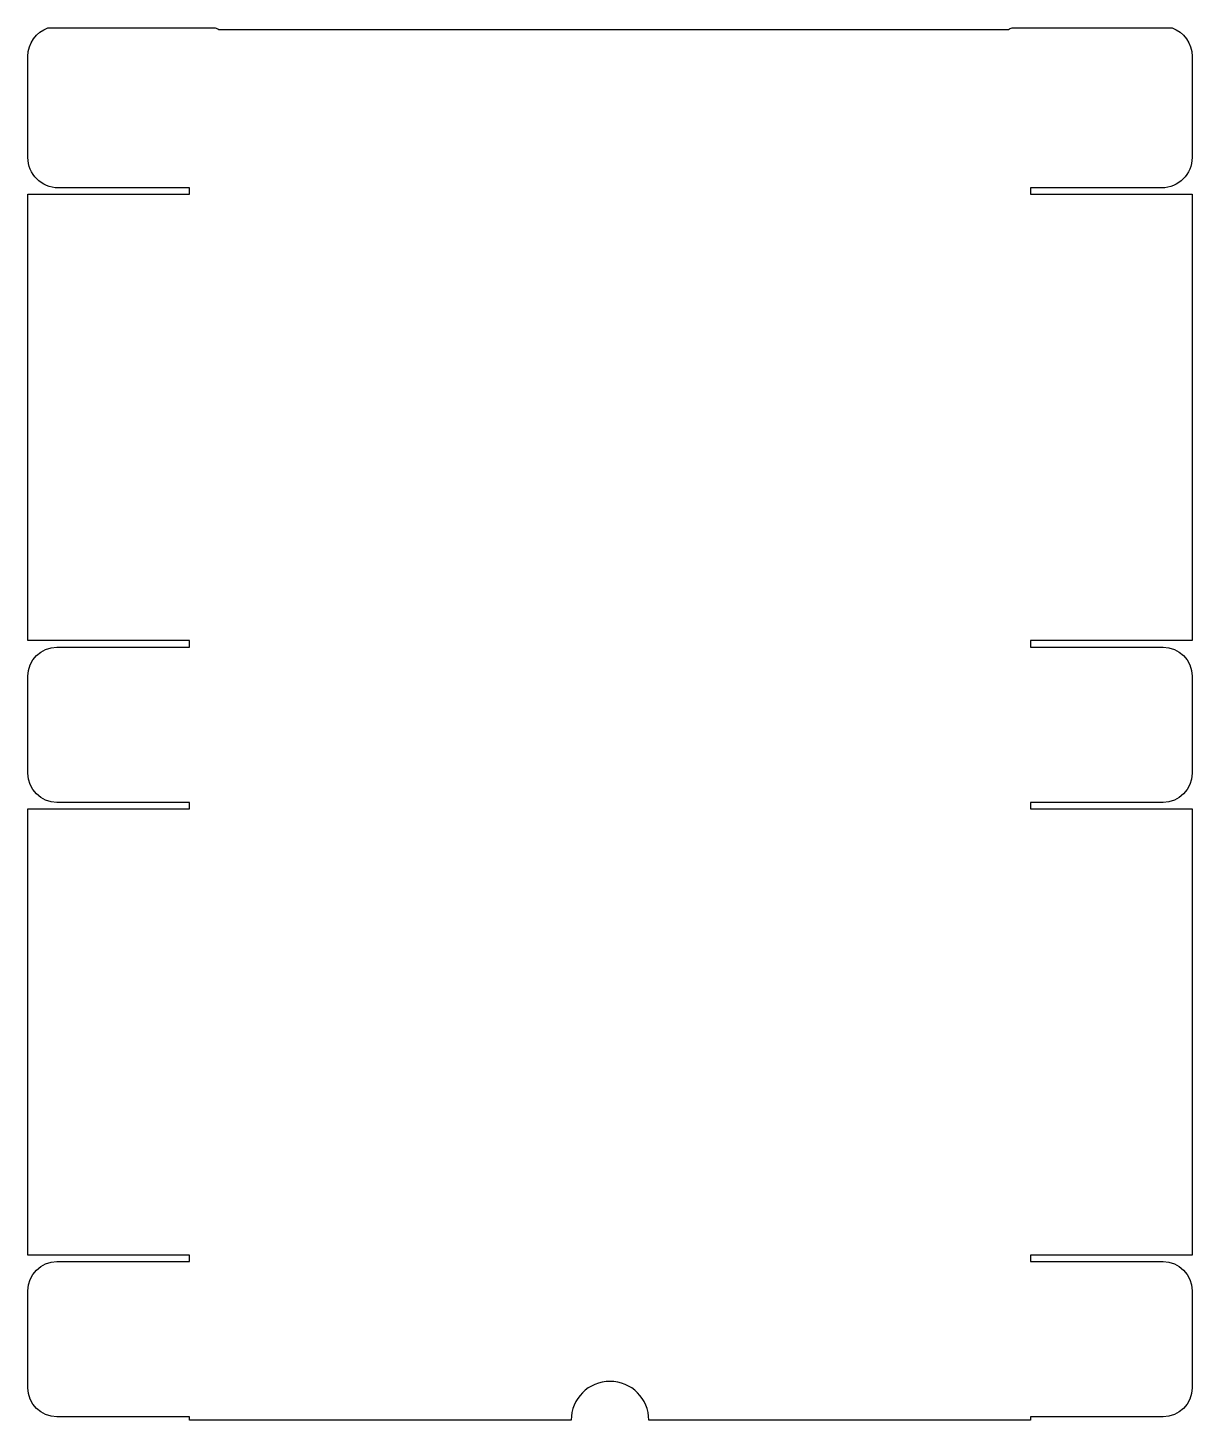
# Model space of a CAD drawing. Header units: centimetres. Extents: x -13.2 to 10.7, y -13.9 to 14.6.
import ezdxf

# ---------------------------------------------------------------- set-up
doc = ezdxf.new("R2010")
doc.units = ezdxf.units.CM
doc.header["$MEASUREMENT"] = 0
doc.layers.add('Layer 1', color=7, linetype='Continuous')

msp = doc.modelspace()

# ---------------------------------------------------------------- linework, layer by layer
at = {"layer": 'Layer 1', "color": 250}
msp.add_open_spline([(-12.73928, 14.55109), (-12.97985, 14.46584), (-13.15104, 14.23707), (-13.15104, 13.96652), (-13.15104, 13.96652), (-13.15104, 13.96652), (-13.15104, 11.90029), (-13.15104, 11.90029), (-13.15104, 11.90029), (-13.15104, 11.55636), (-12.87403, 11.27935), (-12.5301, 11.27935), (-12.5301, 11.27935), (-12.5301, 11.27935), (-9.84375, 11.27935), (-9.84375, 11.27935), (-9.84375, 11.27935), (-9.84375, 11.27935), (-9.84375, 11.2132), (-9.84375, 11.2132), (-9.84375, 11.2132), (-9.84375, 11.2132), (-9.84375, 11.14706), (-9.84375, 11.14706), (-9.84375, 11.14706), (-9.84375, 11.14706), (-13.15104, 11.14706), (-13.15104, 11.14706), (-13.15104, 11.14706), (-13.15104, 11.14706), (-13.15104, 2.01893), (-13.15104, 2.01893), (-13.15104, 2.01893), (-13.15104, 2.01893), (-9.84375, 2.01893), (-9.84375, 2.01893), (-9.84375, 2.01893), (-9.84375, 2.01893), (-9.84375, 1.95279), (-9.84375, 1.95279), (-9.84375, 1.95279), (-9.84375, 1.95279), (-9.84375, 1.88664), (-9.84375, 1.88664), (-9.84375, 1.88664), (-9.84375, 1.88664), (-12.5549, 1.88664), (-12.5549, 1.88664), (-12.5549, 1.88664), (-12.88507, 1.88664), (-13.15104, 1.6215), (-13.15104, 1.29133), (-13.15104, 1.29133), (-13.15104, 1.29133), (-13.15104, -0.69222), (-13.15104, -0.69222), (-13.15104, -0.69222), (-13.15104, -1.02239), (-12.88507, -1.28836), (-12.5549, -1.28836), (-12.5549, -1.28836), (-12.5549, -1.28836), (-9.84375, -1.28836), (-9.84375, -1.28836), (-9.84375, -1.28836), (-9.84375, -1.28836), (-9.84375, -1.35451), (-9.84375, -1.35451), (-9.84375, -1.35451), (-9.84375, -1.35451), (-9.84375, -1.42065), (-9.84375, -1.42065), (-9.84375, -1.42065), (-9.84375, -1.42065), (-13.15104, -1.42065), (-13.15104, -1.42065), (-13.15104, -1.42065), (-13.15104, -1.42065), (-13.15104, -10.54878), (-13.15104, -10.54878), (-13.15104, -10.54878), (-13.15104, -10.54878), (-9.84375, -10.54878), (-9.84375, -10.54878), (-9.84375, -10.54878), (-9.84375, -10.54878), (-9.84375, -10.61492), (-9.84375, -10.61492), (-9.84375, -10.61492), (-9.84375, -10.61492), (-9.84375, -10.68107), (-9.84375, -10.68107), (-9.84375, -10.68107), (-9.84375, -10.68107), (-12.5549, -10.68107), (-12.5549, -10.68107), (-12.5549, -10.68107), (-12.88507, -10.68107), (-13.15104, -10.94621), (-13.15104, -11.27638), (-13.15104, -11.27638), (-13.15104, -11.27638), (-13.15104, -13.25993), (-13.15104, -13.25993), (-13.15104, -13.25993), (-13.15104, -13.5901), (-12.88507, -13.85607), (-12.5549, -13.85607), (-12.5549, -13.85607), (-12.5549, -13.85607), (-9.84375, -13.85607), (-9.84375, -13.85607), (-9.84375, -13.85607), (-9.84375, -13.85607), (-9.84375, -13.92221), (-9.84375, -13.92221), (-9.84375, -13.92221), (-9.84375, -13.92221), (-2.03854, -13.92221), (-2.03854, -13.92221), (-2.03854, -13.92221), (-2.03854, -13.48406), (-1.68294, -13.12846), (-1.24479, -13.12846), (-1.24479, -13.12846), (-0.80664, -13.12846), (-0.45104, -13.48406), (-0.45104, -13.92221), (-0.45104, -13.92221), (-0.45104, -13.92221), (7.35417, -13.92221), (7.35417, -13.92221), (7.35417, -13.92221), (7.35417, -13.92221), (7.35417, -13.85607), (7.35417, -13.85607), (7.35417, -13.85607), (7.35417, -13.85607), (10.06532, -13.85607), (10.06532, -13.85607), (10.06532, -13.85607), (10.39549, -13.85607), (10.66146, -13.5901), (10.66146, -13.25993), (10.66146, -13.25993), (10.66146, -13.25993), (10.66146, -11.27638), (10.66146, -11.27638), (10.66146, -11.27638), (10.66146, -10.94621), (10.39549, -10.68107), (10.06532, -10.68107), (10.06532, -10.68107), (10.06532, -10.68107), (7.35417, -10.68107), (7.35417, -10.68107), (7.35417, -10.68107), (7.35417, -10.68107), (7.35417, -10.61492), (7.35417, -10.61492), (7.35417, -10.61492), (7.35417, -10.61492), (7.35417, -10.54878), (7.35417, -10.54878), (7.35417, -10.54878), (7.35417, -10.54878), (10.66146, -10.54878), (10.66146, -10.54878), (10.66146, -10.54878), (10.66146, -10.54878), (10.66146, -1.42065), (10.66146, -1.42065), (10.66146, -1.42065), (10.66146, -1.42065), (7.35417, -1.42065), (7.35417, -1.42065), (7.35417, -1.42065), (7.35417, -1.42065), (7.35417, -1.35451), (7.35417, -1.35451), (7.35417, -1.35451), (7.35417, -1.35451), (7.35417, -1.28836), (7.35417, -1.28836), (7.35417, -1.28836), (7.35417, -1.28836), (10.06532, -1.28836), (10.06532, -1.28836), (10.06532, -1.28836), (10.39549, -1.28836), (10.66146, -1.02239), (10.66146, -0.69222), (10.66146, -0.69222), (10.66146, -0.69222), (10.66146, 1.29133), (10.66146, 1.29133), (10.66146, 1.29133), (10.66146, 1.6215), (10.39549, 1.88664), (10.06532, 1.88664), (10.06532, 1.88664), (10.06532, 1.88664), (7.35417, 1.88664), (7.35417, 1.88664), (7.35417, 1.88664), (7.35417, 1.88664), (7.35417, 1.95279), (7.35417, 1.95279), (7.35417, 1.95279), (7.35417, 1.95279), (7.35417, 2.01893), (7.35417, 2.01893), (7.35417, 2.01893), (7.35417, 2.01893), (10.66146, 2.01893), (10.66146, 2.01893), (10.66146, 2.01893), (10.66146, 2.01893), (10.66146, 11.14706), (10.66146, 11.14706), (10.66146, 11.14706), (10.66146, 11.14706), (7.35417, 11.14706), (7.35417, 11.14706), (7.35417, 11.14706), (7.35417, 11.14706), (7.35417, 11.2132), (7.35417, 11.2132), (7.35417, 11.2132), (7.35417, 11.2132), (7.35417, 11.27935), (7.35417, 11.27935), (7.35417, 11.27935), (7.35417, 11.27935), (10.04051, 11.27935), (10.04051, 11.27935), (10.04051, 11.27935), (10.38444, 11.27935), (10.66146, 11.55636), (10.66146, 11.90029), (10.66146, 11.90029), (10.66146, 11.90029), (10.66146, 13.96652), (10.66146, 13.96652), (10.66146, 13.96652), (10.66146, 14.23707), (10.49026, 14.46584), (10.2497, 14.55109), (10.2497, 14.55109), (10.2497, 14.55109), (6.97879, 14.55109), (6.97879, 14.55109), (6.97879, 14.55109), (6.95387, 14.5423), (6.92938, 14.53229), (6.90603, 14.52049), (6.90603, 14.52049), (6.90603, 14.52049), (-9.24761, 14.52049), (-9.24761, 14.52049), (-9.24761, 14.52049), (-9.27096, 14.53229), (-9.29546, 14.5423), (-9.32037, 14.55109), (-9.32037, 14.55109), (-9.32037, 14.55109), (-12.73928, 14.55109), (-12.73928, 14.55109)], degree=3, knots=[0, 0, 0, 0, 0.01470588, 0.01470588, 0.01470588, 0.01470588, 0.02941176, 0.02941176, 0.02941176, 0.02941176, 0.04411765, 0.04411765, 0.04411765, 0.04411765, 0.05882353, 0.05882353, 0.05882353, 0.05882353, 0.07352941, 0.07352941, 0.07352941, 0.07352941, 0.08823529, 0.08823529, 0.08823529, 0.08823529, 0.10294118, 0.10294118, 0.10294118, 0.10294118, 0.11764706, 0.11764706, 0.11764706, 0.11764706, 0.13235294, 0.13235294, 0.13235294, 0.13235294, 0.14705882, 0.14705882, 0.14705882, 0.14705882, 0.16176471, 0.16176471, 0.16176471, 0.16176471, 0.17647059, 0.17647059, 0.17647059, 0.17647059, 0.19117647, 0.19117647, 0.19117647, 0.19117647, 0.20588235, 0.20588235, 0.20588235, 0.20588235, 0.22058824, 0.22058824, 0.22058824, 0.22058824, 0.23529412, 0.23529412, 0.23529412, 0.23529412, 0.25, 0.25, 0.25, 0.25, 0.26470588, 0.26470588, 0.26470588, 0.26470588, 0.27941176, 0.27941176, 0.27941176, 0.27941176, 0.29411765, 0.29411765, 0.29411765, 0.29411765, 0.30882353, 0.30882353, 0.30882353, 0.30882353, 0.32352941, 0.32352941, 0.32352941, 0.32352941, 0.33823529, 0.33823529, 0.33823529, 0.33823529, 0.35294118, 0.35294118, 0.35294118, 0.35294118, 0.36764706, 0.36764706, 0.36764706, 0.36764706, 0.38235294, 0.38235294, 0.38235294, 0.38235294, 0.39705882, 0.39705882, 0.39705882, 0.39705882, 0.41176471, 0.41176471, 0.41176471, 0.41176471, 0.42647059, 0.42647059, 0.42647059, 0.42647059, 0.44117647, 0.44117647, 0.44117647, 0.44117647, 0.45588235, 0.45588235, 0.45588235, 0.45588235, 0.47058824, 0.47058824, 0.47058824, 0.47058824, 0.48529412, 0.48529412, 0.48529412, 0.48529412, 0.5, 0.5, 0.5, 0.5, 0.51470588, 0.51470588, 0.51470588, 0.51470588, 0.52941176, 0.52941176, 0.52941176, 0.52941176, 0.54411765, 0.54411765, 0.54411765, 0.54411765, 0.55882353, 0.55882353, 0.55882353, 0.55882353, 0.57352941, 0.57352941, 0.57352941, 0.57352941, 0.58823529, 0.58823529, 0.58823529, 0.58823529, 0.60294118, 0.60294118, 0.60294118, 0.60294118, 0.61764706, 0.61764706, 0.61764706, 0.61764706, 0.63235294, 0.63235294, 0.63235294, 0.63235294, 0.64705882, 0.64705882, 0.64705882, 0.64705882, 0.66176471, 0.66176471, 0.66176471, 0.66176471, 0.67647059, 0.67647059, 0.67647059, 0.67647059, 0.69117647, 0.69117647, 0.69117647, 0.69117647, 0.70588235, 0.70588235, 0.70588235, 0.70588235, 0.72058824, 0.72058824, 0.72058824, 0.72058824, 0.73529412, 0.73529412, 0.73529412, 0.73529412, 0.75, 0.75, 0.75, 0.75, 0.76470588, 0.76470588, 0.76470588, 0.76470588, 0.77941176, 0.77941176, 0.77941176, 0.77941176, 0.79411765, 0.79411765, 0.79411765, 0.79411765, 0.80882353, 0.80882353, 0.80882353, 0.80882353, 0.82352941, 0.82352941, 0.82352941, 0.82352941, 0.83823529, 0.83823529, 0.83823529, 0.83823529, 0.85294118, 0.85294118, 0.85294118, 0.85294118, 0.86764706, 0.86764706, 0.86764706, 0.86764706, 0.88235294, 0.88235294, 0.88235294, 0.88235294, 0.89705882, 0.89705882, 0.89705882, 0.89705882, 0.91176471, 0.91176471, 0.91176471, 0.91176471, 0.92647059, 0.92647059, 0.92647059, 0.92647059, 0.94117647, 0.94117647, 0.94117647, 0.94117647, 0.95588235, 0.95588235, 0.95588235, 0.95588235, 0.97058824, 0.97058824, 0.97058824, 0.97058824, 1, 1, 1, 1], dxfattribs=at)

doc.saveas('drawing.dxf')
